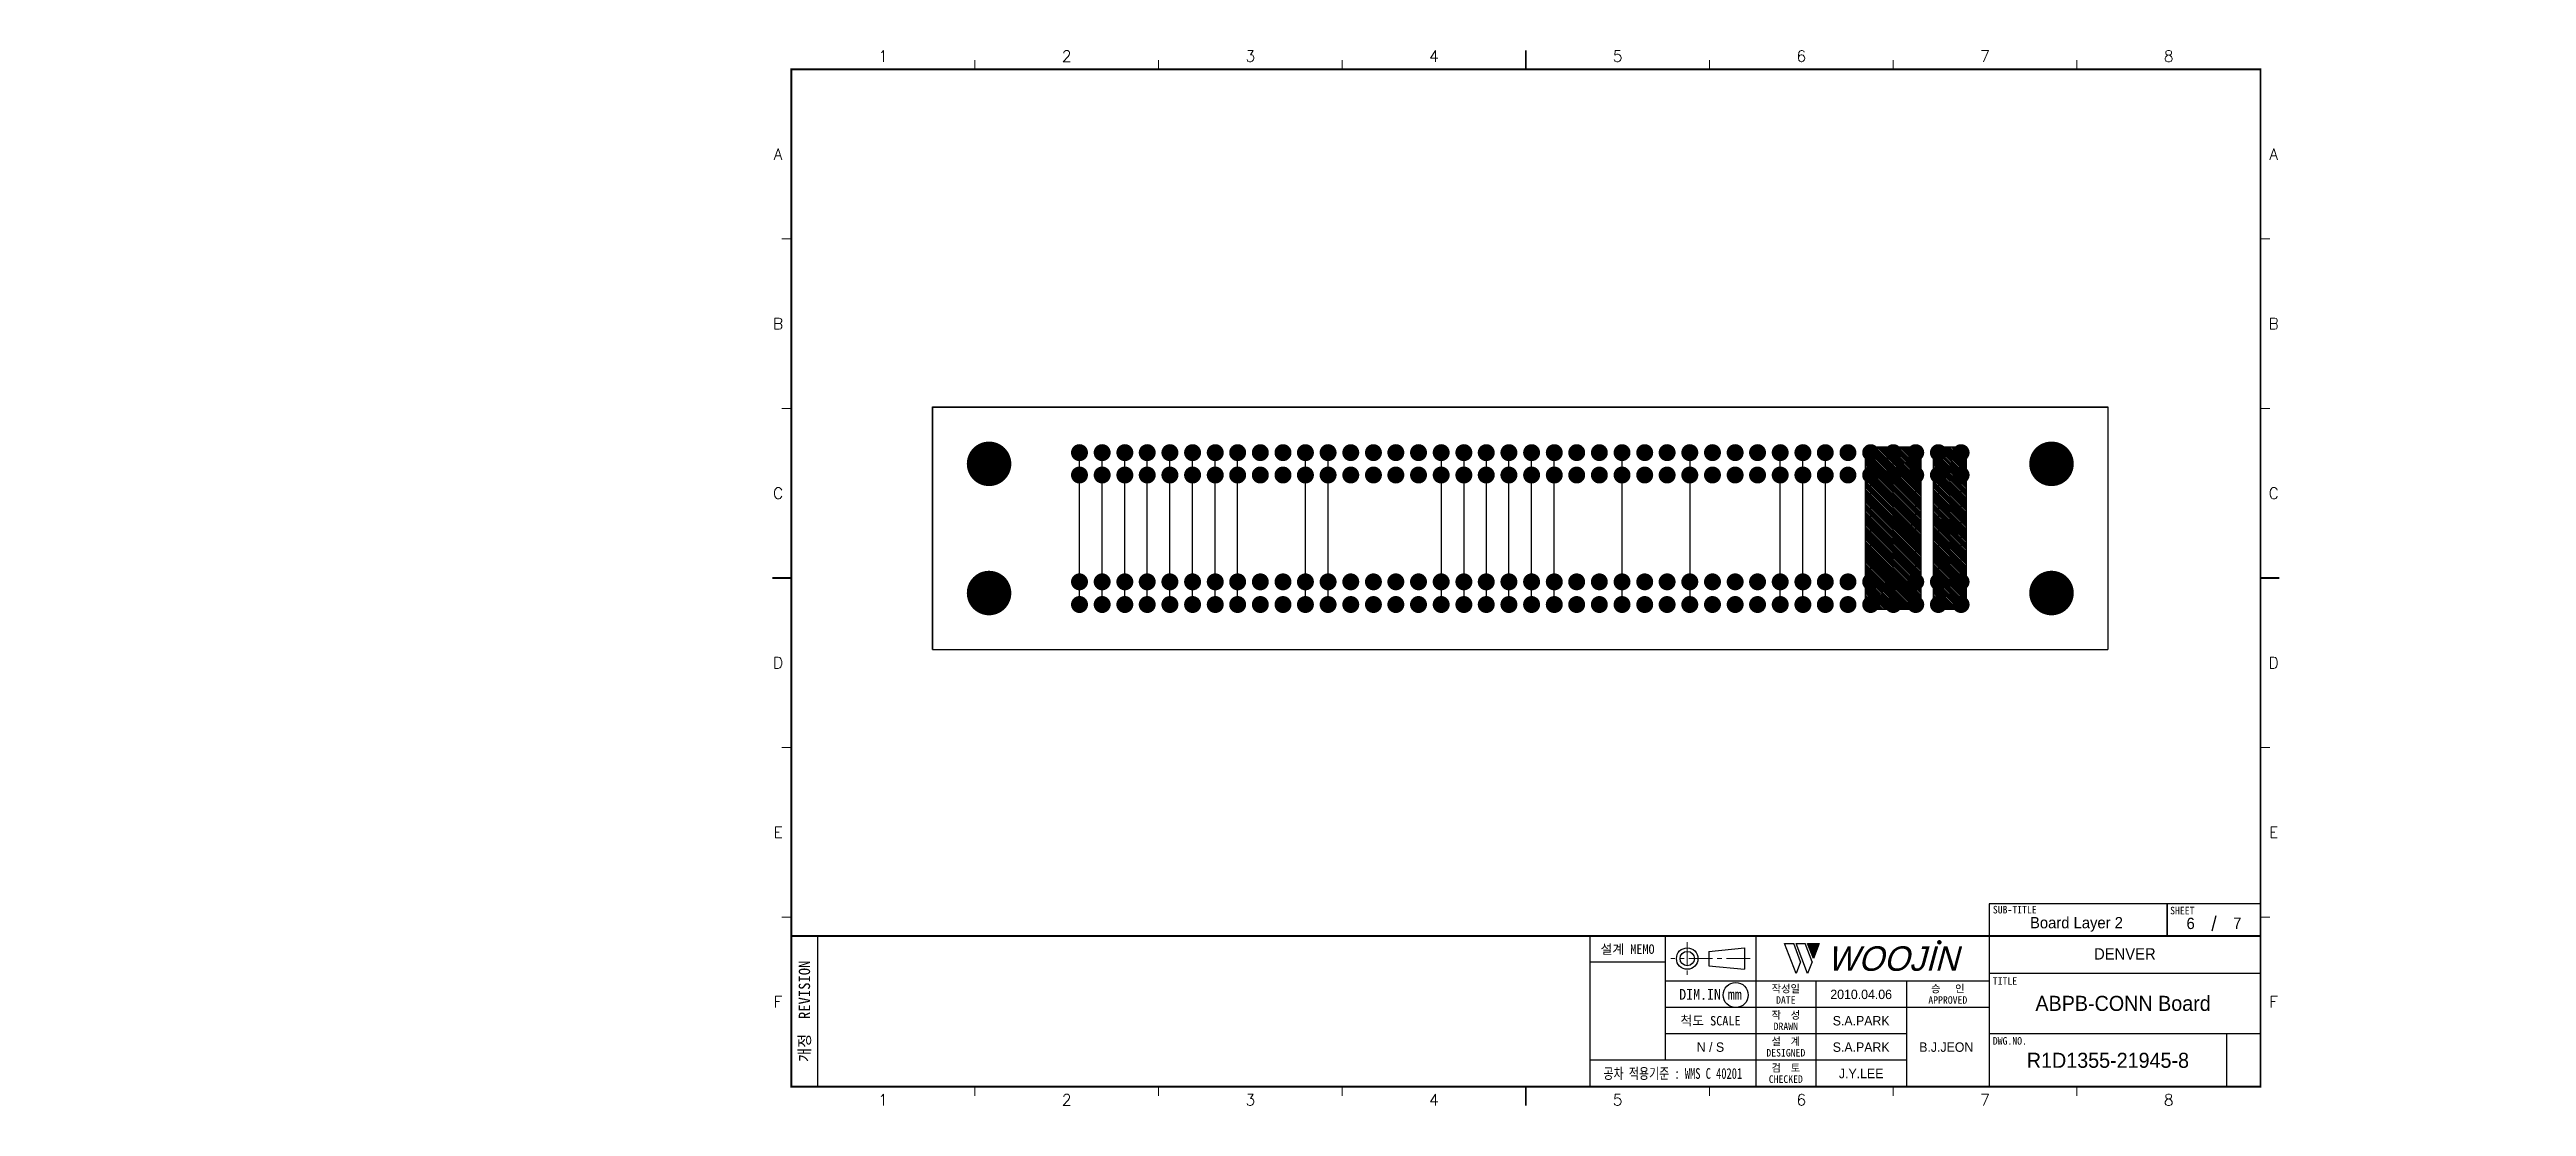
# Model space of a CAD drawing. Extents: x 295 to 953, y 10 to 290.
import ezdxf
from ezdxf.enums import TextEntityAlignment as Align

# ---------------------------------------------------------------- set-up
doc = ezdxf.new("R2010")
doc.units = 0
doc.header["$LTSCALE"] = 5
doc.header["$MEASUREMENT"] = 0
doc.linetypes.add('CENTER', pattern=[2, 1.25, -0.25, 0.25, -0.25])
doc.layers.get('0').update_dxf_attribs({"linetype": 'CONTINUOUS', "lineweight": 25})
for name, color, linetype, lineweight in [('2', 2, 'CENTER', 13), ('4', 4, 'CONTINUOUS', 18), ('6', 6, 'CONTINUOUS', 13)]:
    doc.layers.add(name, color=color, linetype=linetype, lineweight=lineweight)
for name, color, linetype in [('SHEET', 3, 'CONTINUOUS'), ('SM', 10, 'CONTINUOUS'), ('SP', 14, 'CONTINUOUS'), ('문자', 4, 'CONTINUOUS'), ('테두리', 3, 'CONTINUOUS')]:
    doc.layers.add(name, color=color, linetype=linetype)
doc.styles.add('MARK', font='ARLRDBD.TTF')
doc.styles.get("Standard").update_dxf_attribs({"font": 'simplex.shx'})
doc.styles.add('굴림', font='')
doc.styles.add('굴림체', font='')
doc.styles.get('굴림').set_extended_font_data('Gulim')
doc.styles.get('굴림체').set_extended_font_data('GulimChe')

# ---------------------------------------------------------------- blocks, each defined once
blk = doc.blocks.new('B')
at = {"layer": '문자'}
blk.add_hatch(color=256, dxfattribs=at).paths.add_polyline_path([(13.79, 10), (15.31, 6), (16.84, 10)])
at = {"color": 4, "const_width": 0.6}
blk.add_lwpolyline([(48.46, 10.32, 1), (49.06, 10.32, 1)], format="xyb", close=True, dxfattribs=at)
at = {"layer": '문자'}
for p, q in [((10.73, 2), (7.68, 10)), ((7.68, 10), (10.09, 10)), ((11.94, 5.16), (10.09, 10)), ((10.73, 10), (13.15, 10)), ((13.79, 2), (10.73, 10)), ((14.99, 5.16), (13.15, 10)), ((13.79, 10), (16.84, 10)), ((15.31, 6), (13.79, 10)), ((16.84, 10), (15.31, 6)), ((11.94, 5.16), (10.73, 2)), ((14.99, 5.16), (13.79, 2))]:
    blk.add_line(p, q, dxfattribs=at)
at = {"layer": '문자', "style": 'MARK', "oblique": 15}
blk.add_text('WOOJIN', height=6.5, dxfattribs=at).set_placement((36.4, 6), align=Align.MIDDLE_CENTER)
blk = doc.blocks.new('C')
blk.add_line((15, 285), (15, 285))
at = {"layer": '2'}
for p, q in [((252.83, 53.35), (252.83, 44.65)), ((269.53, 49), (248.48, 49))]:
    blk.add_line(p, q, dxfattribs=at)
at = {"layer": 'SHEET'}
for p, q in [((393.14, 60.3), (392.07, 56.28)), ((22, 55), (22, 15)), ((227, 55), (227, 15)), ((247, 55), (247, 22)), ((271, 55), (271, 15)), ((271, 55), (271, 15)), ((333, 55), (333, 15)), ((247, 48), (227, 48)), ((333, 43), (247, 43)), ((287, 43), (287, 15)), ((311, 43), (311, 15)), ((405, 45), (333, 45)), ((333, 36), (247, 36)), ((311, 29), (247, 29)), ((405, 29), (333, 29)), ((396, 29), (396, 15)), ((311, 22), (227, 22))]:
    blk.add_line(p, q, dxfattribs=at)
at = {"layer": 'SHEET', "color": 4}
for p, q in [((258.53, 50.9), (268.03, 51.85)), ((258.53, 50.9), (258.53, 47.1)), ((258.53, 47.1), (268.03, 46.15)), ((268.03, 51.85), (268.03, 46.15))]:
    blk.add_line(p, q, dxfattribs=at)
at = {"layer": 'SHEET'}
for points in [[(333, 55), (380.19, 55), (380.19, 63.49), (333, 63.49)], [(380.19, 55), (405, 55), (405, 63.49), (380.19, 63.49)]]:
    blk.add_lwpolyline(points, close=True, dxfattribs=at)
at = {"layer": 'SHEET', "color": 4}
for radius in [2.85, 1.9]:
    blk.add_circle((252.83, 49), radius, dxfattribs=at)
at = {"layer": 'SHEET'}
blk.add_circle((265.7, 39.32), 3.32, dxfattribs=at)
at = {"layer": '테두리'}
blk.add_line((405, 285), (405, 15), dxfattribs=at)
for points, const_width in [([(210, 290), (210, 285)], 0.5), ([(15, 285), (15, 15), (405, 15), (405, 285), (15, 285)], 0.5), ([(63.75, 287.5), (63.75, 285)], 0.3), ([(112.5, 287.5), (112.5, 285)], 0.3), ([(161.25, 287.5), (161.25, 285)], 0.3), ([(258.75, 287.5), (258.75, 285)], 0.3), ([(307.5, 287.5), (307.5, 285)], 0.3), ([(356.25, 287.5), (356.25, 285)], 0.3), ([(12.5, 240), (15, 240)], 0.3), ([(407.5, 240), (405, 240)], 0.3), ([(12.5, 195), (15, 195)], 0.3), ([(407.5, 195), (405, 195)], 0.3), ([(10, 150), (15, 150)], 0.5), ([(410, 150), (405, 150)], 0.5), ([(12.5, 105), (15, 105)], 0.3), ([(407.5, 105), (405, 105)], 0.3), ([(12.5, 60), (15, 60)], 0.3), ([(407.5, 60), (405, 60)], 0.3), ([(15, 55), (405, 55)], 0.5), ([(63.75, 12.5), (63.75, 15)], 0.3), ([(112.5, 12.5), (112.5, 15)], 0.3), ([(161.25, 12.5), (161.25, 15)], 0.3), ([(210, 10), (210, 15)], 0.5), ([(258.75, 12.5), (258.75, 15)], 0.3), ([(307.5, 12.5), (307.5, 15)], 0.3), ([(356.25, 12.5), (356.25, 15)], 0.3)]:
    blk.add_lwpolyline(points, dxfattribs=dict(at, const_width=const_width))
blk.add_blockref('B', (271, 43))
at = {"layer": '문자'}
for s, p in [('1', (39.38, 288.5)), ('2', (88.12, 288.5)), ('3', (136.88, 288.5)), ('4', (185.62, 288.5)), ('5', (234.38, 288.5)), ('6', (283.12, 288.5)), ('7', (331.88, 288.5)), ('8', (380.62, 288.5)), ('A', (11.5, 262.5)), ('A', (408.5, 262.5)), ('B', (11.5, 217.5)), ('B', (408.5, 217.5)), ('C', (11.5, 172.5)), ('C', (408.5, 172.5)), ('D', (11.5, 127.5)), ('D', (408.5, 127.5)), ('E', (11.5, 82.5)), ('E', (408.5, 82.5)), ('F', (11.5, 37.5)), ('F', (408.5, 37.5)), ('1', (39.38, 11.5)), ('2', (88.12, 11.5)), ('3', (136.88, 11.5)), ('4', (185.62, 11.5)), ('5', (234.38, 11.5)), ('6', (283.12, 11.5)), ('7', (331.88, 11.5)), ('8', (380.62, 11.5))]:
    blk.add_text(s, height=3, dxfattribs=at).set_placement(p, align=Align.MIDDLE)
at = {"layer": '문자', "style": '굴림체'}
for s, height, p in [('SUB-TITLE', 2, (339.77, 61.98)), ('SHEET', 2, (384.24, 61.74)), ('설계 MEMO', 2.5, (237, 51.5)), ('DIM.IN mm', 2.85, (259, 39.5)), ('작성일', 2, (279, 41)), ('승   인', 2, (322, 41)), ('척도 SCALE', 2.5, (259, 32.5)), ('작  성', 2, (279, 34)), ('DATE', 2, (279, 38)), ('APPROVED', 2, (322, 38)), ('설  계', 2, (279, 27)), ('DRAWN', 2, (279, 31)), ('DESIGNED', 2, (279, 24)), ('검  토', 2, (279, 20)), ('CHECKED', 2, (279, 17))]:
    blk.add_text(s, height=height, dxfattribs=at).set_placement(p, align=Align.MIDDLE_CENTER)
blk.add_text('개정  REVISION', height=3, rotation=90, dxfattribs=at).set_placement((18.5, 35), align=Align.MIDDLE_CENTER)
for s, p in [('TITLE', (333.95, 42.05)), ('DWG.NO.', (333.95, 26.15))]:
    blk.add_text(s, height=2, dxfattribs=at).set_placement(p)
at = {"layer": '문자', "style": '굴림체', "width": 0.75}
blk.add_text('공차 적용기준 : WMS C 40201', height=2.85, dxfattribs=at).set_placement((249, 18.5), align=Align.MIDDLE_CENTER)

msp = doc.modelspace()

# ---------------------------------------------------------------- linework, layer by layer
msp.add_line((491.98, 15), (491.98, 15))
msp.add_line((491.98, 15), (491.98, 15))
for points, const_width in [([(547.44, 180.3, -1), (541.54, 180.3, -1)], 5.91), ([(547.19, 180.3, -1), (541.78, 180.3, -1)], 5.41), ([(569.62, 183.27, -1), (567.37, 183.27, -1)], 2.25), ([(569.54, 183.27, -1), (567.44, 183.27, -1)], 2.1), ([(575.64, 183.27, -1), (573.39, 183.27, -1)], 2.25), ([(575.56, 183.27, -1), (573.46, 183.27, -1)], 2.1), ([(581.66, 183.27, -1), (579.41, 183.27, -1)], 2.25), ([(581.58, 183.27, -1), (579.48, 183.27, -1)], 2.1), ([(587.6, 183.27, -1), (585.35, 183.27, -1)], 2.25), ([(587.52, 183.27, -1), (585.43, 183.27, -1)], 2.1), ([(593.62, 183.27, -1), (591.37, 183.27, -1)], 2.25), ([(593.54, 183.27, -1), (591.45, 183.27, -1)], 2.1), ([(599.64, 183.27, -1), (597.39, 183.27, -1)], 2.25), ([(599.56, 183.27, -1), (597.47, 183.27, -1)], 2.1), ([(605.66, 183.27, -1), (603.41, 183.27, -1)], 2.25), ([(605.58, 183.27, -1), (603.49, 183.27, -1)], 2.1), ([(611.6, 183.27, -1), (609.35, 183.27, -1)], 2.25), ([(611.53, 183.27, -1), (609.43, 183.27, -1)], 2.1), ([(617.62, 183.27, -1), (615.37, 183.27, -1)], 2.25), ([(617.55, 183.27, -1), (615.45, 183.27, -1)], 2.1), ([(623.64, 183.27, -1), (621.39, 183.27, -1)], 2.25), ([(623.57, 183.27, -1), (621.47, 183.27, -1)], 2.1), ([(629.59, 183.27, -1), (627.34, 183.27, -1)], 2.25), ([(629.51, 183.27, -1), (627.41, 183.27, -1)], 2.1), ([(635.61, 183.27, -1), (633.36, 183.27, -1)], 2.25), ([(635.53, 183.27, -1), (633.43, 183.27, -1)], 2.1), ([(641.62, 183.27, -1), (639.38, 183.27, -1)], 2.25), ([(641.55, 183.27, -1), (639.45, 183.27, -1)], 2.1), ([(647.64, 183.27, -1), (645.4, 183.27, -1)], 2.25), ([(647.57, 183.27, -1), (645.47, 183.27, -1)], 2.1), ([(653.59, 183.27, -1), (651.34, 183.27, -1)], 2.25), ([(653.51, 183.27, -1), (651.42, 183.27, -1)], 2.1), ([(659.61, 183.27, -1), (657.36, 183.27, -1)], 2.25), ([(659.53, 183.27, -1), (657.44, 183.27, -1)], 2.1), ([(665.63, 183.27, -1), (663.38, 183.27, -1)], 2.25), ([(665.55, 183.27, -1), (663.46, 183.27, -1)], 2.1), ([(671.65, 183.27, -1), (669.4, 183.27, -1)], 2.25), ([(671.57, 183.27, -1), (669.48, 183.27, -1)], 2.1), ([(677.59, 183.27, -1), (675.34, 183.27, -1)], 2.25), ([(677.52, 183.27, -1), (675.42, 183.27, -1)], 2.1), ([(683.61, 183.27, -1), (681.36, 183.27, -1)], 2.25), ([(683.53, 183.27, -1), (681.44, 183.27, -1)], 2.1), ([(689.63, 183.27, -1), (687.38, 183.27, -1)], 2.25), ([(689.55, 183.27, -1), (687.46, 183.27, -1)], 2.1), ([(695.65, 183.27, -1), (693.4, 183.27, -1)], 2.25), ([(695.57, 183.27, -1), (693.48, 183.27, -1)], 2.1), ([(701.59, 183.27, -1), (699.35, 183.27, -1)], 2.25), ([(701.52, 183.27, -1), (699.42, 183.27, -1)], 2.1), ([(707.61, 183.27, -1), (705.37, 183.27, -1)], 2.25), ([(707.54, 183.27, -1), (705.44, 183.27, -1)], 2.1), ([(713.63, 183.27, -1), (711.39, 183.27, -1)], 2.25), ([(713.56, 183.27, -1), (711.46, 183.27, -1)], 2.1), ([(719.65, 183.27, -1), (717.41, 183.27, -1)], 2.25), ([(719.58, 183.27, -1), (717.48, 183.27, -1)], 2.1), ([(725.6, 183.27, -1), (723.35, 183.27, -1)], 2.25), ([(725.52, 183.27, -1), (723.43, 183.27, -1)], 2.1), ([(731.62, 183.27, -1), (729.37, 183.27, -1)], 2.25), ([(731.54, 183.27, -1), (729.45, 183.27, -1)], 2.1), ([(737.64, 183.27, -1), (735.39, 183.27, -1)], 2.25), ([(737.56, 183.27, -1), (735.47, 183.27, -1)], 2.1), ([(743.66, 183.27, -1), (741.41, 183.27, -1)], 2.25), ([(743.58, 183.27, -1), (741.49, 183.27, -1)], 2.1), ([(749.6, 183.27, -1), (747.35, 183.27, -1)], 2.25), ([(749.52, 183.27, -1), (747.43, 183.27, -1)], 2.1), ([(755.62, 183.27, -1), (753.37, 183.27, -1)], 2.25), ([(755.54, 183.27, -1), (753.45, 183.27, -1)], 2.1), ([(761.64, 183.27, -1), (759.39, 183.27, -1)], 2.25), ([(761.56, 183.27, -1), (759.47, 183.27, -1)], 2.1), ([(767.58, 183.27, -1), (765.34, 183.27, -1)], 2.25), ([(767.51, 183.27, -1), (765.41, 183.27, -1)], 2.1), ([(773.6, 183.27, -1), (771.36, 183.27, -1)], 2.25), ([(773.53, 183.27, -1), (771.43, 183.27, -1)], 2.1), ([(779.62, 183.27, -1), (777.38, 183.27, -1)], 2.25), ([(779.55, 183.27, -1), (777.45, 183.27, -1)], 2.1), ([(785.64, 183.27, -1), (783.4, 183.27, -1)], 2.25), ([(785.57, 183.27, -1), (783.47, 183.27, -1)], 2.1), ([(791.59, 183.27, -1), (789.34, 183.27, -1)], 2.25), ([(791.51, 183.27, -1), (789.41, 183.27, -1)], 2.1), ([(797.61, 183.27, -1), (795.36, 183.27, -1)], 2.25), ([(797.53, 183.27, -1), (795.43, 183.27, -1)], 2.1), ([(803.63, 183.27, -1), (801.38, 183.27, -1)], 2.25), ([(803.55, 183.27, -1), (801.45, 183.27, -1)], 2.1), ([(829.46, 180.3, -1), (823.55, 180.3, -1)], 5.91), ([(829.21, 180.3, -1), (823.8, 180.3, -1)], 5.41), ([(569.62, 177.33, -1), (567.37, 177.33, -1)], 2.25), ([(569.54, 177.33, -1), (567.44, 177.33, -1)], 2.1), ([(575.64, 177.33, -1), (573.39, 177.33, -1)], 2.25), ([(575.56, 177.33, -1), (573.46, 177.33, -1)], 2.1), ([(581.66, 177.33, -1), (579.41, 177.33, -1)], 2.25), ([(581.58, 177.33, -1), (579.48, 177.33, -1)], 2.1), ([(587.6, 177.33, -1), (585.35, 177.33, -1)], 2.25), ([(587.52, 177.33, -1), (585.43, 177.33, -1)], 2.1), ([(593.62, 177.33, -1), (591.37, 177.33, -1)], 2.25), ([(593.54, 177.33, -1), (591.45, 177.33, -1)], 2.1), ([(599.64, 177.33, -1), (597.39, 177.33, -1)], 2.25), ([(599.56, 177.33, -1), (597.47, 177.33, -1)], 2.1), ([(605.66, 177.33, -1), (603.41, 177.33, -1)], 2.25), ([(605.58, 177.33, -1), (603.49, 177.33, -1)], 2.1), ([(611.6, 177.33, -1), (609.35, 177.33, -1)], 2.25), ([(611.53, 177.33, -1), (609.43, 177.33, -1)], 2.1), ([(617.62, 177.33, -1), (615.37, 177.33, -1)], 2.25), ([(617.55, 177.33, -1), (615.45, 177.33, -1)], 2.1), ([(623.64, 177.33, -1), (621.39, 177.33, -1)], 2.25), ([(623.57, 177.33, -1), (621.47, 177.33, -1)], 2.1), ([(629.59, 177.33, -1), (627.34, 177.33, -1)], 2.25), ([(629.51, 177.33, -1), (627.41, 177.33, -1)], 2.1), ([(635.61, 177.33, -1), (633.36, 177.33, -1)], 2.25), ([(635.53, 177.33, -1), (633.43, 177.33, -1)], 2.1), ([(641.62, 177.33, -1), (639.38, 177.33, -1)], 2.25), ([(641.55, 177.33, -1), (639.45, 177.33, -1)], 2.1), ([(647.64, 177.33, -1), (645.4, 177.33, -1)], 2.25), ([(647.57, 177.33, -1), (645.47, 177.33, -1)], 2.1), ([(653.59, 177.33, -1), (651.34, 177.33, -1)], 2.25), ([(653.51, 177.33, -1), (651.42, 177.33, -1)], 2.1), ([(659.61, 177.33, -1), (657.36, 177.33, -1)], 2.25), ([(659.53, 177.33, -1), (657.44, 177.33, -1)], 2.1), ([(665.63, 177.33, -1), (663.38, 177.33, -1)], 2.25), ([(665.55, 177.33, -1), (663.46, 177.33, -1)], 2.1), ([(671.65, 177.33, -1), (669.4, 177.33, -1)], 2.25), ([(671.57, 177.33, -1), (669.48, 177.33, -1)], 2.1), ([(677.59, 177.33, -1), (675.34, 177.33, -1)], 2.25), ([(677.52, 177.33, -1), (675.42, 177.33, -1)], 2.1), ([(683.61, 177.33, -1), (681.36, 177.33, -1)], 2.25), ([(683.53, 177.33, -1), (681.44, 177.33, -1)], 2.1), ([(689.63, 177.33, -1), (687.38, 177.33, -1)], 2.25), ([(689.55, 177.33, -1), (687.46, 177.33, -1)], 2.1), ([(695.65, 177.33, -1), (693.4, 177.33, -1)], 2.25), ([(695.57, 177.33, -1), (693.48, 177.33, -1)], 2.1), ([(701.59, 177.33, -1), (699.35, 177.33, -1)], 2.25), ([(701.52, 177.33, -1), (699.42, 177.33, -1)], 2.1), ([(707.61, 177.33, -1), (705.37, 177.33, -1)], 2.25), ([(707.54, 177.33, -1), (705.44, 177.33, -1)], 2.1), ([(713.63, 177.33, -1), (711.39, 177.33, -1)], 2.25), ([(713.56, 177.33, -1), (711.46, 177.33, -1)], 2.1), ([(719.65, 177.33, -1), (717.41, 177.33, -1)], 2.25), ([(719.58, 177.33, -1), (717.48, 177.33, -1)], 2.1), ([(725.6, 177.33, -1), (723.35, 177.33, -1)], 2.25), ([(725.52, 177.33, -1), (723.43, 177.33, -1)], 2.1), ([(731.62, 177.33, -1), (729.37, 177.33, -1)], 2.25), ([(731.54, 177.33, -1), (729.45, 177.33, -1)], 2.1), ([(737.64, 177.33, -1), (735.39, 177.33, -1)], 2.25), ([(737.56, 177.33, -1), (735.47, 177.33, -1)], 2.1), ([(743.66, 177.33, -1), (741.41, 177.33, -1)], 2.25), ([(743.58, 177.33, -1), (741.49, 177.33, -1)], 2.1), ([(749.6, 177.33, -1), (747.35, 177.33, -1)], 2.25), ([(749.52, 177.33, -1), (747.43, 177.33, -1)], 2.1), ([(755.62, 177.33, -1), (753.37, 177.33, -1)], 2.25), ([(755.54, 177.33, -1), (753.45, 177.33, -1)], 2.1), ([(761.64, 177.33, -1), (759.39, 177.33, -1)], 2.25), ([(761.56, 177.33, -1), (759.47, 177.33, -1)], 2.1), ([(767.58, 177.33, -1), (765.34, 177.33, -1)], 2.25), ([(767.51, 177.33, -1), (765.41, 177.33, -1)], 2.1), ([(773.6, 177.33, -1), (771.36, 177.33, -1)], 2.25), ([(773.53, 177.33, -1), (771.43, 177.33, -1)], 2.1), ([(779.62, 177.33, -1), (777.38, 177.33, -1)], 2.25), ([(779.55, 177.33, -1), (777.45, 177.33, -1)], 2.1), ([(785.64, 177.33, -1), (783.4, 177.33, -1)], 2.25), ([(785.57, 177.33, -1), (783.47, 177.33, -1)], 2.1), ([(791.59, 177.33, -1), (789.34, 177.33, -1)], 2.25), ([(791.51, 177.33, -1), (789.41, 177.33, -1)], 2.1), ([(797.61, 177.33, -1), (795.36, 177.33, -1)], 2.25), ([(797.53, 177.33, -1), (795.43, 177.33, -1)], 2.1), ([(803.63, 177.33, -1), (801.38, 177.33, -1)], 2.25), ([(803.55, 177.33, -1), (801.45, 177.33, -1)], 2.1), ([(547.44, 146.01, -1), (541.54, 146.01, -1)], 5.91), ([(547.19, 146.01, -1), (541.78, 146.01, -1)], 5.41), ([(569.62, 148.98, -1), (567.37, 148.98, -1)], 2.25), ([(575.64, 148.98, -1), (573.39, 148.98, -1)], 2.25), ([(581.66, 148.98, -1), (579.41, 148.98, -1)], 2.25), ([(587.6, 148.98, -1), (585.35, 148.98, -1)], 2.25), ([(593.62, 148.98, -1), (591.37, 148.98, -1)], 2.25), ([(599.64, 148.98, -1), (597.39, 148.98, -1)], 2.25), ([(605.66, 148.98, -1), (603.41, 148.98, -1)], 2.25), ([(611.6, 148.98, -1), (609.35, 148.98, -1)], 2.25), ([(617.62, 148.98, -1), (615.37, 148.98, -1)], 2.25), ([(623.64, 148.98, -1), (621.39, 148.98, -1)], 2.25), ([(629.59, 148.98, -1), (627.34, 148.98, -1)], 2.25), ([(635.61, 148.98, -1), (633.36, 148.98, -1)], 2.25), ([(641.62, 148.98, -1), (639.38, 148.98, -1)], 2.25), ([(647.64, 148.98, -1), (645.4, 148.98, -1)], 2.25), ([(653.59, 148.98, -1), (651.34, 148.98, -1)], 2.25), ([(659.61, 148.98, -1), (657.36, 148.98, -1)], 2.25), ([(665.63, 148.98, -1), (663.38, 148.98, -1)], 2.25), ([(671.65, 148.98, -1), (669.4, 148.98, -1)], 2.25), ([(677.59, 148.98, -1), (675.34, 148.98, -1)], 2.25), ([(683.61, 148.98, -1), (681.36, 148.98, -1)], 2.25), ([(689.63, 148.98, -1), (687.38, 148.98, -1)], 2.25), ([(695.65, 148.98, -1), (693.4, 148.98, -1)], 2.25), ([(701.59, 148.98, -1), (699.35, 148.98, -1)], 2.25), ([(707.61, 148.98, -1), (705.37, 148.98, -1)], 2.25), ([(713.63, 148.98, -1), (711.39, 148.98, -1)], 2.25), ([(719.65, 148.98, -1), (717.41, 148.98, -1)], 2.25), ([(725.6, 148.98, -1), (723.35, 148.98, -1)], 2.25), ([(731.62, 148.98, -1), (729.37, 148.98, -1)], 2.25), ([(737.64, 148.98, -1), (735.39, 148.98, -1)], 2.25), ([(743.66, 148.98, -1), (741.41, 148.98, -1)], 2.25), ([(749.6, 148.98, -1), (747.35, 148.98, -1)], 2.25), ([(755.62, 148.98, -1), (753.37, 148.98, -1)], 2.25), ([(761.64, 148.98, -1), (759.39, 148.98, -1)], 2.25), ([(767.58, 148.98, -1), (765.34, 148.98, -1)], 2.25), ([(773.6, 148.98, -1), (771.36, 148.98, -1)], 2.25), ([(779.62, 148.98, -1), (777.38, 148.98, -1)], 2.25), ([(785.64, 148.98, -1), (783.4, 148.98, -1)], 2.25), ([(791.59, 148.98, -1), (789.34, 148.98, -1)], 2.25), ([(797.61, 148.98, -1), (795.36, 148.98, -1)], 2.25), ([(803.63, 148.98, -1), (801.38, 148.98, -1)], 2.25), ([(829.46, 146.01, -1), (823.55, 146.01, -1)], 5.91), ([(829.21, 146.01, -1), (823.8, 146.01, -1)], 5.41), ([(569.62, 142.96, -1), (567.37, 142.96, -1)], 2.25), ([(569.54, 148.98, -1), (567.44, 148.98, -1)], 2.1), ([(569.54, 142.96, -1), (567.44, 142.96, -1)], 2.1), ([(575.64, 142.96, -1), (573.39, 142.96, -1)], 2.25), ([(575.56, 148.98, -1), (573.46, 148.98, -1)], 2.1), ([(575.56, 142.96, -1), (573.46, 142.96, -1)], 2.1), ([(581.66, 142.96, -1), (579.41, 142.96, -1)], 2.25), ([(581.58, 148.98, -1), (579.48, 148.98, -1)], 2.1), ([(581.58, 142.96, -1), (579.48, 142.96, -1)], 2.1), ([(587.6, 142.96, -1), (585.35, 142.96, -1)], 2.25), ([(587.52, 148.98, -1), (585.43, 148.98, -1)], 2.1), ([(587.52, 142.96, -1), (585.43, 142.96, -1)], 2.1), ([(593.62, 142.96, -1), (591.37, 142.96, -1)], 2.25), ([(593.54, 148.98, -1), (591.45, 148.98, -1)], 2.1), ([(593.54, 142.96, -1), (591.45, 142.96, -1)], 2.1), ([(599.64, 142.96, -1), (597.39, 142.96, -1)], 2.25), ([(599.56, 148.98, -1), (597.47, 148.98, -1)], 2.1), ([(599.56, 142.96, -1), (597.47, 142.96, -1)], 2.1), ([(605.66, 142.96, -1), (603.41, 142.96, -1)], 2.25), ([(605.58, 148.98, -1), (603.49, 148.98, -1)], 2.1), ([(605.58, 142.96, -1), (603.49, 142.96, -1)], 2.1), ([(611.6, 142.96, -1), (609.35, 142.96, -1)], 2.25), ([(611.53, 148.98, -1), (609.43, 148.98, -1)], 2.1), ([(611.53, 142.96, -1), (609.43, 142.96, -1)], 2.1), ([(617.62, 142.96, -1), (615.37, 142.96, -1)], 2.25), ([(617.55, 148.98, -1), (615.45, 148.98, -1)], 2.1), ([(617.55, 142.96, -1), (615.45, 142.96, -1)], 2.1), ([(623.64, 142.96, -1), (621.39, 142.96, -1)], 2.25), ([(623.57, 148.98, -1), (621.47, 148.98, -1)], 2.1), ([(623.57, 142.96, -1), (621.47, 142.96, -1)], 2.1), ([(629.59, 142.96, -1), (627.34, 142.96, -1)], 2.25), ([(629.51, 148.98, -1), (627.41, 148.98, -1)], 2.1), ([(629.51, 142.96, -1), (627.41, 142.96, -1)], 2.1), ([(635.61, 142.96, -1), (633.36, 142.96, -1)], 2.25), ([(635.53, 148.98, -1), (633.43, 148.98, -1)], 2.1), ([(635.53, 142.96, -1), (633.43, 142.96, -1)], 2.1), ([(641.62, 142.96, -1), (639.38, 142.96, -1)], 2.25), ([(641.55, 148.98, -1), (639.45, 148.98, -1)], 2.1), ([(641.55, 142.96, -1), (639.45, 142.96, -1)], 2.1), ([(647.64, 142.96, -1), (645.4, 142.96, -1)], 2.25), ([(647.57, 148.98, -1), (645.47, 148.98, -1)], 2.1), ([(647.57, 142.96, -1), (645.47, 142.96, -1)], 2.1), ([(653.59, 142.96, -1), (651.34, 142.96, -1)], 2.25), ([(653.51, 148.98, -1), (651.42, 148.98, -1)], 2.1), ([(653.51, 142.96, -1), (651.42, 142.96, -1)], 2.1), ([(659.61, 142.96, -1), (657.36, 142.96, -1)], 2.25), ([(659.53, 148.98, -1), (657.44, 148.98, -1)], 2.1), ([(659.53, 142.96, -1), (657.44, 142.96, -1)], 2.1), ([(665.63, 142.96, -1), (663.38, 142.96, -1)], 2.25), ([(665.55, 148.98, -1), (663.46, 148.98, -1)], 2.1), ([(665.55, 142.96, -1), (663.46, 142.96, -1)], 2.1), ([(671.65, 142.96, -1), (669.4, 142.96, -1)], 2.25), ([(671.57, 148.98, -1), (669.48, 148.98, -1)], 2.1), ([(671.57, 142.96, -1), (669.48, 142.96, -1)], 2.1), ([(677.59, 142.96, -1), (675.34, 142.96, -1)], 2.25), ([(677.52, 148.98, -1), (675.42, 148.98, -1)], 2.1), ([(677.52, 142.96, -1), (675.42, 142.96, -1)], 2.1), ([(683.61, 142.96, -1), (681.36, 142.96, -1)], 2.25), ([(683.53, 148.98, -1), (681.44, 148.98, -1)], 2.1), ([(683.53, 142.96, -1), (681.44, 142.96, -1)], 2.1), ([(689.63, 142.96, -1), (687.38, 142.96, -1)], 2.25), ([(689.55, 148.98, -1), (687.46, 148.98, -1)], 2.1), ([(689.55, 142.96, -1), (687.46, 142.96, -1)], 2.1), ([(695.65, 142.96, -1), (693.4, 142.96, -1)], 2.25), ([(695.57, 148.98, -1), (693.48, 148.98, -1)], 2.1), ([(695.57, 142.96, -1), (693.48, 142.96, -1)], 2.1), ([(701.59, 142.96, -1), (699.35, 142.96, -1)], 2.25), ([(701.52, 148.98, -1), (699.42, 148.98, -1)], 2.1), ([(701.52, 142.96, -1), (699.42, 142.96, -1)], 2.1), ([(707.61, 142.96, -1), (705.37, 142.96, -1)], 2.25), ([(707.54, 148.98, -1), (705.44, 148.98, -1)], 2.1), ([(707.54, 142.96, -1), (705.44, 142.96, -1)], 2.1), ([(713.63, 142.96, -1), (711.39, 142.96, -1)], 2.25), ([(713.56, 148.98, -1), (711.46, 148.98, -1)], 2.1), ([(713.56, 142.96, -1), (711.46, 142.96, -1)], 2.1), ([(719.65, 142.96, -1), (717.41, 142.96, -1)], 2.25), ([(719.58, 148.98, -1), (717.48, 148.98, -1)], 2.1), ([(719.58, 142.96, -1), (717.48, 142.96, -1)], 2.1), ([(725.6, 142.96, -1), (723.35, 142.96, -1)], 2.25), ([(725.52, 148.98, -1), (723.43, 148.98, -1)], 2.1), ([(725.52, 142.96, -1), (723.43, 142.96, -1)], 2.1), ([(731.62, 142.96, -1), (729.37, 142.96, -1)], 2.25), ([(731.54, 148.98, -1), (729.45, 148.98, -1)], 2.1), ([(731.54, 142.96, -1), (729.45, 142.96, -1)], 2.1), ([(737.64, 142.96, -1), (735.39, 142.96, -1)], 2.25), ([(737.56, 148.98, -1), (735.47, 148.98, -1)], 2.1), ([(737.56, 142.96, -1), (735.47, 142.96, -1)], 2.1), ([(743.66, 142.96, -1), (741.41, 142.96, -1)], 2.25), ([(743.58, 148.98, -1), (741.49, 148.98, -1)], 2.1), ([(743.58, 142.96, -1), (741.49, 142.96, -1)], 2.1), ([(749.6, 142.96, -1), (747.35, 142.96, -1)], 2.25), ([(749.52, 148.98, -1), (747.43, 148.98, -1)], 2.1), ([(749.52, 142.96, -1), (747.43, 142.96, -1)], 2.1), ([(755.62, 142.96, -1), (753.37, 142.96, -1)], 2.25), ([(755.54, 148.98, -1), (753.45, 148.98, -1)], 2.1), ([(755.54, 142.96, -1), (753.45, 142.96, -1)], 2.1), ([(761.64, 142.96, -1), (759.39, 142.96, -1)], 2.25), ([(761.56, 148.98, -1), (759.47, 148.98, -1)], 2.1), ([(761.56, 142.96, -1), (759.47, 142.96, -1)], 2.1), ([(767.58, 142.96, -1), (765.34, 142.96, -1)], 2.25), ([(767.51, 148.98, -1), (765.41, 148.98, -1)], 2.1), ([(767.51, 142.96, -1), (765.41, 142.96, -1)], 2.1), ([(773.6, 142.96, -1), (771.36, 142.96, -1)], 2.25), ([(773.53, 148.98, -1), (771.43, 148.98, -1)], 2.1), ([(773.53, 142.96, -1), (771.43, 142.96, -1)], 2.1), ([(779.62, 142.96, -1), (777.38, 142.96, -1)], 2.25), ([(779.55, 148.98, -1), (777.45, 148.98, -1)], 2.1), ([(779.55, 142.96, -1), (777.45, 142.96, -1)], 2.1), ([(785.64, 142.96, -1), (783.4, 142.96, -1)], 2.25), ([(785.57, 148.98, -1), (783.47, 148.98, -1)], 2.1), ([(785.57, 142.96, -1), (783.47, 142.96, -1)], 2.1), ([(791.59, 142.96, -1), (789.34, 142.96, -1)], 2.25), ([(791.51, 148.98, -1), (789.41, 148.98, -1)], 2.1), ([(791.51, 142.96, -1), (789.41, 142.96, -1)], 2.1), ([(797.61, 142.96, -1), (795.36, 142.96, -1)], 2.25), ([(797.53, 148.98, -1), (795.43, 148.98, -1)], 2.1), ([(797.53, 142.96, -1), (795.43, 142.96, -1)], 2.1), ([(803.63, 142.96, -1), (801.38, 142.96, -1)], 2.25), ([(803.55, 148.98, -1), (801.45, 148.98, -1)], 2.1), ([(803.55, 142.96, -1), (801.45, 142.96, -1)], 2.1)]:
    msp.add_lwpolyline(points, format="xyb", close=True, dxfattribs=dict(const_width=const_width))
at = {"layer": 'SM', "color": 7}
for p, q in [((529.48, 131), (529.48, 195.47)), ((529.48, 195.47), (841.44, 195.47)), ((529.48, 195.31), (841.44, 195.31)), ((529.48, 195.31), (529.48, 131)), ((841.44, 195.47), (841.44, 131)), ((841.44, 195.31), (841.44, 131)), ((529.48, 131), (841.44, 131))]:
    msp.add_line(p, q, dxfattribs=at)
at = {"layer": 'SP', "color": 7}
for p, q in [((777.13, 141.67), (777.13, 184.8)), ((777.13, 184.8), (791.83, 184.8)), ((791.83, 170.01), (777.13, 184.72)), ((791.83, 169.63), (777.13, 184.34)), ((791.83, 170.47), (777.51, 184.8)), ((791.83, 170.93), (777.89, 184.8)), ((791.83, 171.31), (778.35, 184.8)), ((791.83, 171.77), (778.8, 184.8)), ((791.83, 172.22), (779.18, 184.8)), ((791.83, 172.61), (779.64, 184.8)), ((791.83, 173.06), (780.1, 184.8)), ((791.83, 173.52), (780.48, 184.8)), ((791.83, 173.9), (780.94, 184.8)), ((791.83, 174.36), (781.39, 184.8)), ((791.83, 174.82), (781.78, 184.8)), ((791.83, 175.2), (782.23, 184.8)), ((791.83, 175.65), (782.69, 184.8)), ((791.83, 176.11), (783.07, 184.8)), ((791.83, 176.49), (783.53, 184.8)), ((791.83, 176.95), (783.99, 184.8)), ((791.83, 177.41), (784.37, 184.8)), ((791.83, 177.79), (784.82, 184.8)), ((791.83, 178.24), (785.28, 184.8)), ((791.83, 178.62), (785.66, 184.8)), ((791.83, 179.08), (786.12, 184.8)), ((791.83, 179.54), (786.58, 184.8)), ((791.83, 179.92), (786.96, 184.8)), ((791.83, 180.38), (787.41, 184.8)), ((791.83, 180.83), (787.87, 184.8)), ((791.83, 181.22), (788.25, 184.8)), ((791.83, 181.67), (788.71, 184.8)), ((791.83, 182.13), (789.09, 184.8)), ((791.83, 182.51), (789.55, 184.8)), ((791.83, 182.97), (790.01, 184.8)), ((791.83, 183.43), (790.39, 184.8)), ((791.83, 183.81), (790.84, 184.8)), ((791.83, 184.26), (791.3, 184.8)), ((791.83, 184.72), (791.68, 184.8)), ((791.83, 184.8), (791.83, 141.67)), ((795.19, 141.67), (795.19, 184.8)), ((795.19, 184.8), (803.87, 184.8)), ((803.87, 176.03), (795.19, 184.72)), ((803.87, 175.58), (795.19, 184.34)), ((803.87, 176.49), (795.49, 184.8)), ((803.87, 176.87), (795.95, 184.8)), ((803.87, 177.33), (796.33, 184.8)), ((803.87, 177.79), (796.79, 184.8)), ((803.87, 178.17), (797.24, 184.8)), ((803.87, 178.62), (797.63, 184.8)), ((803.87, 179.08), (798.08, 184.8)), ((803.87, 179.46), (798.54, 184.8)), ((803.87, 179.92), (798.92, 184.8)), ((803.87, 180.38), (799.38, 184.8)), ((803.87, 180.76), (799.84, 184.8)), ((803.87, 181.22), (800.22, 184.8)), ((803.87, 181.67), (800.67, 184.8)), ((803.87, 182.05), (801.05, 184.8)), ((803.87, 182.51), (801.51, 184.8)), ((803.87, 182.97), (801.97, 184.8)), ((803.87, 183.35), (802.35, 184.8)), ((803.87, 183.81), (802.81, 184.8)), ((803.87, 184.26), (803.26, 184.8)), ((803.87, 184.64), (803.65, 184.8)), ((803.87, 184.8), (803.87, 141.67)), ((568.49, 177.33), (568.49, 183.27)), ((574.51, 177.33), (574.51, 183.27)), ((580.53, 177.33), (580.53, 183.27)), ((586.48, 177.33), (586.48, 183.27)), ((592.49, 177.33), (592.49, 183.27)), ((598.51, 177.33), (598.51, 183.27)), ((604.53, 177.33), (604.53, 183.27)), ((610.48, 177.33), (610.48, 183.27)), ((628.46, 177.33), (628.46, 183.27)), ((634.48, 177.33), (634.48, 183.27)), ((664.5, 183.27), (664.5, 177.33)), ((670.52, 183.27), (670.52, 177.33)), ((676.47, 183.27), (676.47, 177.33)), ((682.49, 177.33), (682.49, 183.27)), ((688.51, 177.33), (688.51, 183.27)), ((694.53, 177.33), (694.53, 183.27)), ((712.51, 177.33), (712.51, 183.27)), ((730.49, 183.27), (730.49, 177.33)), ((754.5, 177.33), (754.5, 183.27)), ((760.52, 177.33), (760.52, 183.27)), ((766.46, 183.27), (766.46, 177.33)), ((791.83, 169.18), (777.13, 183.88)), ((791.83, 168.72), (777.13, 183.43)), ((791.83, 168.34), (777.13, 183.04)), ((791.83, 167.88), (777.13, 182.59)), ((791.83, 167.42), (777.13, 182.13)), ((791.83, 167.04), (777.13, 181.75)), ((791.83, 166.59), (777.13, 181.29)), ((791.83, 166.13), (777.13, 180.83)), ((791.83, 165.75), (777.13, 180.45)), ((791.83, 165.29), (777.13, 180)), ((791.83, 164.83), (777.13, 179.54)), ((791.83, 164.45), (777.13, 179.16)), ((791.83, 163.99), (777.13, 178.7)), ((791.83, 163.54), (777.13, 178.24)), ((791.83, 163.16), (777.13, 177.86)), ((778.5, 183.27), (778.5, 177.33)), ((784.52, 177.33), (784.52, 183.27)), ((790.46, 177.33), (790.46, 183.27)), ((803.87, 175.2), (795.19, 183.88)), ((803.87, 174.74), (795.19, 183.43)), ((803.87, 174.28), (795.19, 183.04)), ((803.87, 173.9), (795.19, 182.59)), ((803.87, 173.44), (795.19, 182.13)), ((803.87, 172.99), (795.19, 181.75)), ((803.87, 172.61), (795.19, 181.29)), ((803.87, 172.15), (795.19, 180.83)), ((803.87, 171.77), (795.19, 180.45)), ((803.87, 171.31), (795.19, 180)), ((803.87, 170.85), (795.19, 179.54)), ((803.87, 170.47), (795.19, 179.16)), ((803.87, 170.01), (795.19, 178.7)), ((803.87, 169.56), (795.19, 178.24)), ((803.87, 169.18), (795.19, 177.86)), ((796.48, 183.27), (796.48, 177.33)), ((802.5, 177.33), (802.5, 183.27)), ((568.49, 148.98), (568.49, 177.33)), ((574.51, 148.98), (574.51, 177.33)), ((580.53, 148.98), (580.53, 177.33)), ((586.48, 148.98), (586.48, 177.33)), ((592.49, 148.98), (592.49, 177.33)), ((598.51, 148.98), (598.51, 177.33)), ((604.53, 148.98), (604.53, 177.33)), ((610.48, 148.98), (610.48, 177.33)), ((628.46, 148.98), (628.46, 177.33)), ((634.48, 148.98), (634.48, 177.33)), ((664.5, 177.33), (664.5, 148.98)), ((670.52, 177.33), (670.52, 148.98)), ((676.47, 177.33), (676.47, 148.98)), ((682.49, 148.98), (682.49, 177.33)), ((688.51, 148.98), (688.51, 177.33)), ((694.53, 148.98), (694.53, 177.33)), ((712.51, 148.98), (712.51, 177.33)), ((730.49, 177.33), (730.49, 148.98)), ((754.5, 148.98), (754.5, 177.33)), ((760.52, 148.98), (760.52, 177.33)), ((766.46, 177.33), (766.46, 148.98)), ((791.83, 162.7), (777.13, 177.41)), ((791.83, 162.32), (777.13, 176.95)), ((791.83, 161.86), (777.13, 176.57)), ((791.83, 161.4), (777.13, 176.11)), ((791.83, 161.02), (777.13, 175.65)), ((791.83, 160.57), (777.13, 175.27)), ((791.83, 160.11), (777.13, 174.82)), ((791.83, 159.73), (777.13, 174.36)), ((791.83, 159.27), (777.13, 173.98)), ((791.83, 158.81), (777.13, 173.52)), ((791.83, 158.43), (777.13, 173.06)), ((791.83, 157.97), (777.13, 172.68)), ((791.83, 157.52), (777.13, 172.22)), ((791.83, 157.14), (777.13, 171.77)), ((791.83, 156.68), (777.13, 171.39)), ((778.5, 177.33), (778.5, 148.98)), ((784.52, 148.98), (784.52, 177.33)), ((790.46, 148.98), (790.46, 177.33)), ((803.87, 168.72), (795.19, 177.41)), ((803.87, 168.26), (795.19, 176.95)), ((803.87, 167.88), (795.19, 176.57)), ((803.87, 167.42), (795.19, 176.11)), ((803.87, 166.97), (795.19, 175.65)), ((803.87, 166.59), (795.19, 175.27)), ((803.87, 166.13), (795.19, 174.82)), ((803.87, 165.67), (795.19, 174.36)), ((803.87, 165.29), (795.19, 173.98)), ((803.87, 164.83), (795.19, 173.52)), ((803.87, 164.38), (795.19, 173.06)), ((803.87, 163.99), (795.19, 172.68)), ((803.87, 163.54), (795.19, 172.22)), ((803.87, 163.08), (795.19, 171.77)), ((803.87, 162.7), (795.19, 171.39)), ((796.48, 177.33), (796.48, 148.98)), ((802.5, 148.98), (802.5, 177.33)), ((791.83, 156.22), (777.13, 170.93)), ((791.83, 155.84), (777.13, 170.55)), ((791.83, 155.38), (777.13, 170.09)), ((791.83, 154.93), (777.13, 169.63)), ((791.83, 154.55), (777.13, 169.25)), ((791.83, 154.09), (777.13, 168.8)), ((791.83, 153.63), (777.13, 168.34)), ((791.83, 153.25), (777.13, 167.96)), ((791.83, 152.79), (777.13, 167.5)), ((791.83, 152.34), (777.13, 167.04)), ((791.83, 151.96), (777.13, 166.66)), ((791.83, 151.5), (777.13, 166.2)), ((791.83, 151.04), (777.13, 165.75)), ((791.83, 150.66), (777.13, 165.37)), ((791.83, 150.2), (777.13, 164.91)), ((791.83, 149.75), (777.13, 164.45)), ((803.87, 162.24), (795.19, 170.93)), ((803.87, 161.78), (795.19, 170.55)), ((803.87, 161.4), (795.19, 170.09)), ((803.87, 160.95), (795.19, 169.63)), ((803.87, 160.49), (795.19, 169.25)), ((803.87, 160.11), (795.19, 168.8)), ((803.87, 159.65), (795.19, 168.34)), ((803.87, 159.19), (795.19, 167.96)), ((803.87, 158.81), (795.19, 167.5)), ((803.87, 158.36), (795.19, 167.04)), ((803.87, 157.9), (795.19, 166.66)), ((803.87, 157.52), (795.19, 166.2)), ((803.87, 157.06), (795.19, 165.75)), ((803.87, 156.68), (795.19, 165.37)), ((803.87, 156.22), (795.19, 164.91)), ((803.87, 155.76), (795.19, 164.45)), ((791.83, 149.36), (777.13, 164.07)), ((791.83, 148.91), (777.13, 163.61)), ((791.83, 148.53), (777.13, 163.16)), ((791.83, 148.07), (777.13, 162.78)), ((791.83, 147.61), (777.13, 162.32)), ((791.83, 147.23), (777.13, 161.86)), ((791.83, 146.77), (777.13, 161.48)), ((791.83, 146.32), (777.13, 161.02)), ((791.83, 145.94), (777.13, 160.57)), ((791.83, 145.48), (777.13, 160.18)), ((791.83, 145.02), (777.13, 159.73)), ((791.83, 144.64), (777.13, 159.27)), ((791.83, 144.18), (777.13, 158.89)), ((791.83, 143.73), (777.13, 158.43)), ((791.83, 143.34), (777.13, 157.97)), ((790.46, 163.99), (784.52, 163.99)), ((803.87, 155.38), (795.19, 164.07)), ((803.87, 154.93), (795.19, 163.61)), ((803.87, 154.47), (795.19, 163.16)), ((803.87, 154.09), (795.19, 162.78)), ((803.87, 153.63), (795.19, 162.32)), ((803.87, 153.17), (795.19, 161.86)), ((803.87, 152.79), (795.19, 161.48)), ((803.87, 152.34), (795.19, 161.02)), ((803.87, 151.88), (795.19, 160.57)), ((803.87, 151.5), (795.19, 160.18)), ((803.87, 151.04), (795.19, 159.73)), ((803.87, 150.58), (795.19, 159.27)), ((803.87, 150.2), (795.19, 158.89)), ((803.87, 149.75), (795.19, 158.43)), ((803.87, 149.29), (795.19, 157.97)), ((802.5, 163.99), (796.48, 163.99)), ((791.83, 142.89), (777.13, 157.59)), ((791.83, 142.43), (777.13, 157.14)), ((791.83, 142.05), (777.13, 156.68)), ((791.83, 141.67), (777.13, 156.3)), ((791.38, 141.67), (777.13, 155.84)), ((790.92, 141.67), (777.13, 155.46)), ((790.54, 141.67), (777.13, 155)), ((790.08, 141.67), (777.13, 154.55)), ((789.62, 141.67), (777.13, 154.16)), ((789.24, 141.67), (777.13, 153.71)), ((788.79, 141.67), (777.13, 153.25)), ((788.33, 141.67), (777.13, 152.87)), ((787.95, 141.67), (777.13, 152.41)), ((787.49, 141.67), (777.13, 151.96)), ((787.03, 141.67), (777.13, 151.57)), ((803.87, 148.91), (795.19, 157.59)), ((803.87, 148.45), (795.19, 157.14)), ((803.87, 147.99), (795.19, 156.68)), ((803.87, 147.61), (795.19, 156.3)), ((803.87, 147.15), (795.19, 155.84)), ((803.87, 146.7), (795.19, 155.46)), ((803.87, 146.32), (795.19, 155)), ((803.87, 145.86), (795.19, 154.55)), ((803.87, 145.4), (795.19, 154.16)), ((803.87, 145.02), (795.19, 153.71)), ((803.87, 144.56), (795.19, 153.25)), ((803.87, 144.11), (795.19, 152.87)), ((803.87, 143.73), (795.19, 152.41)), ((803.87, 143.27), (795.19, 151.96)), ((803.87, 142.89), (795.19, 151.57)), ((568.49, 142.96), (568.49, 148.98)), ((574.51, 142.96), (574.51, 148.98)), ((580.53, 142.96), (580.53, 148.98)), ((586.48, 142.96), (586.48, 148.98)), ((592.49, 142.96), (592.49, 148.98)), ((598.51, 142.96), (598.51, 148.98)), ((604.53, 142.96), (604.53, 148.98)), ((610.48, 142.96), (610.48, 148.98)), ((628.46, 142.96), (628.46, 148.98)), ((634.48, 142.96), (634.48, 148.98)), ((664.5, 148.98), (664.5, 142.96)), ((670.52, 148.98), (670.52, 142.96)), ((676.47, 148.98), (676.47, 142.96)), ((682.49, 142.96), (682.49, 148.98)), ((688.51, 142.96), (688.51, 148.98)), ((694.53, 142.96), (694.53, 148.98)), ((712.51, 142.96), (712.51, 148.98)), ((730.49, 148.98), (730.49, 142.96)), ((754.5, 142.96), (754.5, 148.98)), ((760.52, 142.96), (760.52, 148.98)), ((766.46, 148.98), (766.46, 142.96)), ((786.65, 141.67), (777.13, 151.12)), ((786.2, 141.67), (777.13, 150.66)), ((785.74, 141.67), (777.13, 150.28)), ((785.36, 141.67), (777.13, 149.82)), ((784.9, 141.67), (777.13, 149.36)), ((784.44, 141.67), (777.13, 148.98)), ((784.06, 141.67), (777.13, 148.53)), ((783.6, 141.67), (777.13, 148.07)), ((783.15, 141.67), (777.13, 147.69)), ((782.77, 141.67), (777.13, 147.23)), ((782.31, 141.67), (777.13, 146.77)), ((781.85, 141.67), (777.13, 146.39)), ((781.47, 141.67), (777.13, 145.94)), ((781.01, 141.67), (777.13, 145.48)), ((780.63, 141.67), (777.13, 145.1)), ((778.5, 148.98), (778.5, 142.96)), ((784.52, 142.96), (784.52, 148.98)), ((790.46, 142.96), (790.46, 148.98)), ((803.87, 142.43), (795.19, 151.12)), ((803.87, 141.97), (795.19, 150.66)), ((803.8, 141.67), (795.19, 150.28)), ((803.34, 141.67), (795.19, 149.82)), ((802.88, 141.67), (795.19, 149.36)), ((802.5, 141.67), (795.19, 148.98)), ((802.04, 141.67), (795.19, 148.53)), ((801.59, 141.67), (795.19, 148.07)), ((801.21, 141.67), (795.19, 147.69)), ((800.75, 141.67), (795.19, 147.23)), ((800.29, 141.67), (795.19, 146.77)), ((799.91, 141.67), (795.19, 146.39)), ((799.45, 141.67), (795.19, 145.94)), ((799, 141.67), (795.19, 145.48)), ((798.62, 141.67), (795.19, 145.1)), ((796.48, 148.98), (796.48, 142.96)), ((802.5, 142.96), (802.5, 148.98)), ((780.18, 141.67), (777.13, 144.64)), ((779.72, 141.67), (777.13, 144.18)), ((779.34, 141.67), (777.13, 143.8)), ((778.88, 141.67), (777.13, 143.34)), ((778.42, 141.67), (777.13, 142.89)), ((778.04, 141.67), (777.13, 142.51)), ((777.58, 141.67), (777.13, 142.05)), ((791.83, 141.67), (777.13, 141.67)), ((778.5, 142.96), (784.52, 142.96)), ((798.16, 141.67), (795.19, 144.64)), ((797.7, 141.67), (795.19, 144.18)), ((797.32, 141.67), (795.19, 143.8)), ((796.86, 141.67), (795.19, 143.34)), ((796.41, 141.67), (795.19, 142.89)), ((796.03, 141.67), (795.19, 142.51)), ((795.57, 141.67), (795.19, 142.05)), ((803.87, 141.67), (795.19, 141.67))]:
    msp.add_line(p, q, dxfattribs=at)

# ---------------------------------------------------------------- block references
msp.add_blockref('C', (476.98, 0))

# ---------------------------------------------------------------- texts
at = {"color": 4, "style": '굴림'}
for s, p in [('2010.04.06', (775.98, 39.5)), ('S.A.PARK', (775.98, 32.5)), ('S.A.PARK', (775.98, 25.5)), ('B.J.JEON', (798.57, 25.5)), ('J.Y.LEE', (775.98, 18.5))]:
    msp.add_text(s, height=2.5, dxfattribs=at).set_placement(p, align=Align.MIDDLE_CENTER)
at = {"layer": '4', "style": '굴림'}
for s, p in [('Board Layer 2', (833.13, 58.53)), ('6', (863.44, 58.33)), ('7', (875.83, 58.38)), ('DENVER', (845.98, 50.24))]:
    msp.add_text(s, height=3, dxfattribs=at).set_placement(p, align=Align.MIDDLE_CENTER)
at = {"layer": '6', "char_height": 3.5278, "width": 39.2183, "attachment_point": 4}
for insert in [(295.11, 181.28), (295.11, 173.63)]:
    msp.add_mtext('{\\f굴림|b0|i0|c129;\\C7;', dxfattribs=dict(at, insert=insert))
at = {"layer": '6', "color": 4, "char_height": 3, "attachment_point": 4, "style": '굴림체'}
for insert, width in [((905.28, 137.42), 36.962), ((952.58, 106.26), 52.2944), ((952.58, 102.14), 52.2944), ((573.67, 73.54), 36.962)]:
    msp.add_mtext('{\\f굴림|b0|i0|c129;\\C7;', dxfattribs=dict(at, insert=insert, width=width))
at = {"layer": '문자', "style": '굴림'}
for s, height, p in [('ABPB-CONN Board', 4, (845.5, 37.11)), ('N / S', 2.5, (735.98, 25.5)), ('R1D1355-21945-8', 4, (841.48, 22))]:
    msp.add_text(s, height=height, dxfattribs=at).set_placement(p, align=Align.MIDDLE_CENTER)

doc.saveas('drawing.dxf')
